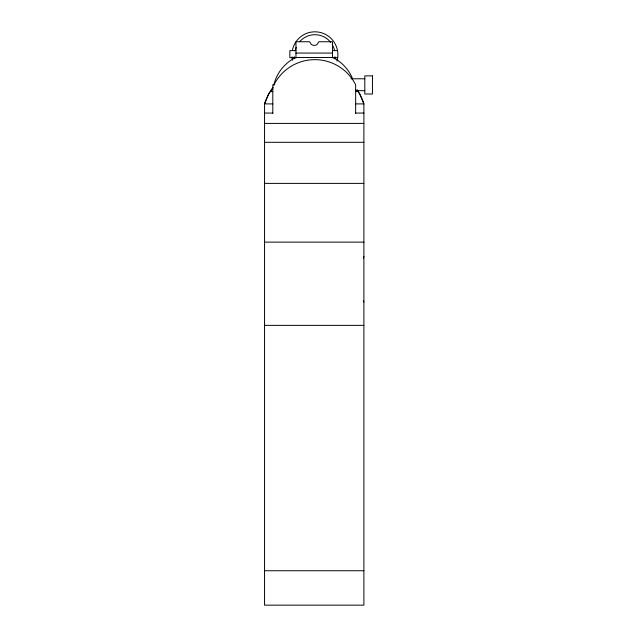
<?xml version="1.0" encoding="UTF-8"?>
<svg xmlns="http://www.w3.org/2000/svg" width="637" height="637" viewBox="0 0 637 637"><rect width="100%" height="100%" fill="white"/><g stroke="black" fill="none" stroke-linecap="round" stroke-linejoin="round"><path stroke-width="0.96" d="M273.066 87.787L268.854 93.758L264.546 103.895L264.546 605.15L363.894 605.15L363.894 103.895L359.587 93.758L356.983 90.064M295.958 50.618L289.843 50.618L289.843 57.649L296.261 57.704M332.482 50.618L337.069 50.618M295.958 53.062L332.482 53.062M337.069 57.649L332.482 57.649L332.482 41.747L318.803 41.747L317.154 44.391A4.698 4.698 0 0 1 311.286 44.391L309.638 41.747L295.958 41.747L295.958 57.649M350.915 78.781L364.81 78.781M274.682 84.729L272.803 84.729L272.803 113.402M355.645 90.685L364.81 90.685M270.391 91.577L272.803 91.577M358.05 91.577L355.645 91.577A41.532 41.532 0 0 0 355.462 89.713M272.803 103.895L264.546 103.895A51.923 51.923 0 0 1 272.875 87.595M355.645 103.895L363.894 103.895A51.923 51.923 0 0 0 357.174 89.841M264.546 113.067L272.803 113.067M355.645 113.067L363.894 113.052M264.546 123.403L363.894 123.403M264.546 142.306L363.894 142.306M264.546 183.384L363.894 183.384M264.546 242.132L363.894 242.132M264.546 325.364L363.894 325.364M264.546 570.744L363.894 570.744M355.645 113.402L355.645 84.729A45.753 45.753 0 0 0 274.021 84.729M334.935 56.717L334.935 58.859M294.27 56.717L294.27 58.859M363.281 300.497A13.608 13.608 0 0 1 363.894 302.049M363.448 258.12A151.096 151.096 0 0 1 363.894 256.576M273.799 85.055A41.532 41.532 0 0 1 294.334 58.134L295.958 57.497L332.482 57.497L334.107 58.134A41.532 41.532 0 0 1 352.627 78.797M292.439 50.068A22.972 22.972 0 0 1 320.475 32.495A22.972 22.972 0 0 1 336.989 61.168M292.622 60.3A22.972 22.972 0 0 1 292.049 56.9M295.265 50.665A20.081 20.081 0 0 1 296.285 47.305M299.963 41.389A20.081 20.081 0 0 1 330.722 42.384M332.203 44.55A20.081 20.081 0 0 1 334.481 50.219M372.454 75.891L364.81 75.891L364.81 94.005L372.454 94.005L372.454 75.891"/></g></svg>
